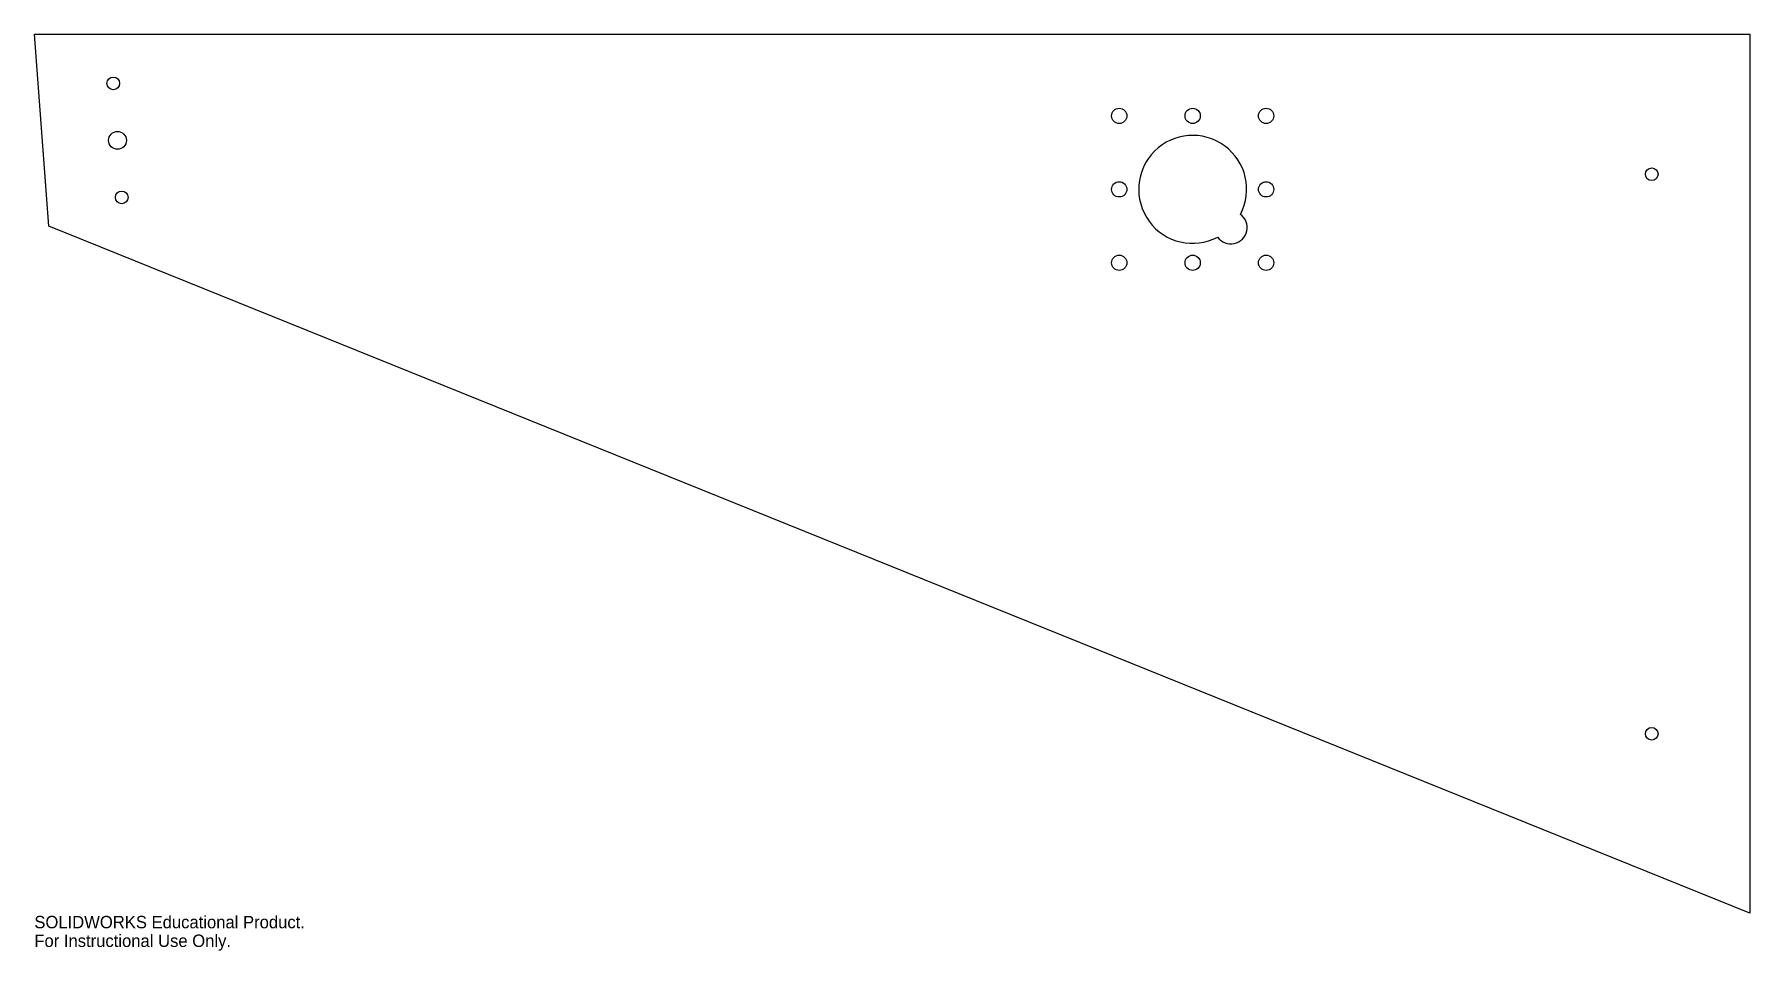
# Model space of a CAD drawing. Header units: inches. Extents: x -131.9 to -105.7, y 260.9 to 274.9.
import ezdxf

# ---------------------------------------------------------------- set-up
doc = ezdxf.new("R2010")
doc.units = ezdxf.units.IN
doc.header["$MEASUREMENT"] = 0
doc.styles.add('SLDTEXTSTYLE0', font='Arail.ttf')

msp = doc.modelspace()

# ---------------------------------------------------------------- linework, layer by layer
at = {"color": 1, "linetype": 'Continuous', "lineweight": 25}
for p, q in [((-131.704, 272.012), (-131.924, 274.95)), ((-131.924, 274.95), (-105.65, 274.95)), ((-105.65, 274.95), (-105.65, 261.486)), ((-105.65, 261.486), (-131.704, 272.012))]:
    msp.add_line(p, q, dxfattribs=at)
for centre, radius in [((-130.715, 274.198), 0.0967), ((-115.307, 273.7), 0.117), ((-114.182, 273.7), 0.117), ((-113.057, 273.7), 0.117), ((-130.65, 273.325), 0.137), ((-107.15, 272.807), 0.0967), ((-130.585, 272.452), 0.0967), ((-115.307, 272.575), 0.117), ((-113.057, 272.575), 0.117), ((-115.307, 271.45), 0.117), ((-114.182, 271.45), 0.117), ((-113.057, 271.45), 0.117), ((-107.15, 264.235), 0.0967)]:
    msp.add_circle(centre, radius, dxfattribs=at)
for centre, radius, start, end in [((-114.182, 272.575), 0.827, 332.3918, 297.6082), ((-113.597, 271.99), 0.25, 216.3041, 53.6959)]:
    msp.add_arc(centre, radius, start, end, dxfattribs=at)

# ---------------------------------------------------------------- texts
at = {"color": 7, "linetype": 'Continuous', "char_height": 0.1903, "attachment_point": 1, "style": 'SLDTEXTSTYLE0'}
for s, insert in [('SOLIDWORKS Educational Product.', (-131.924, 261.446)), ('For Instructional Use Only.', (-131.924, 261.16))]:
    msp.add_mtext(s, dxfattribs=dict(at, insert=insert))

doc.saveas('drawing.dxf')
